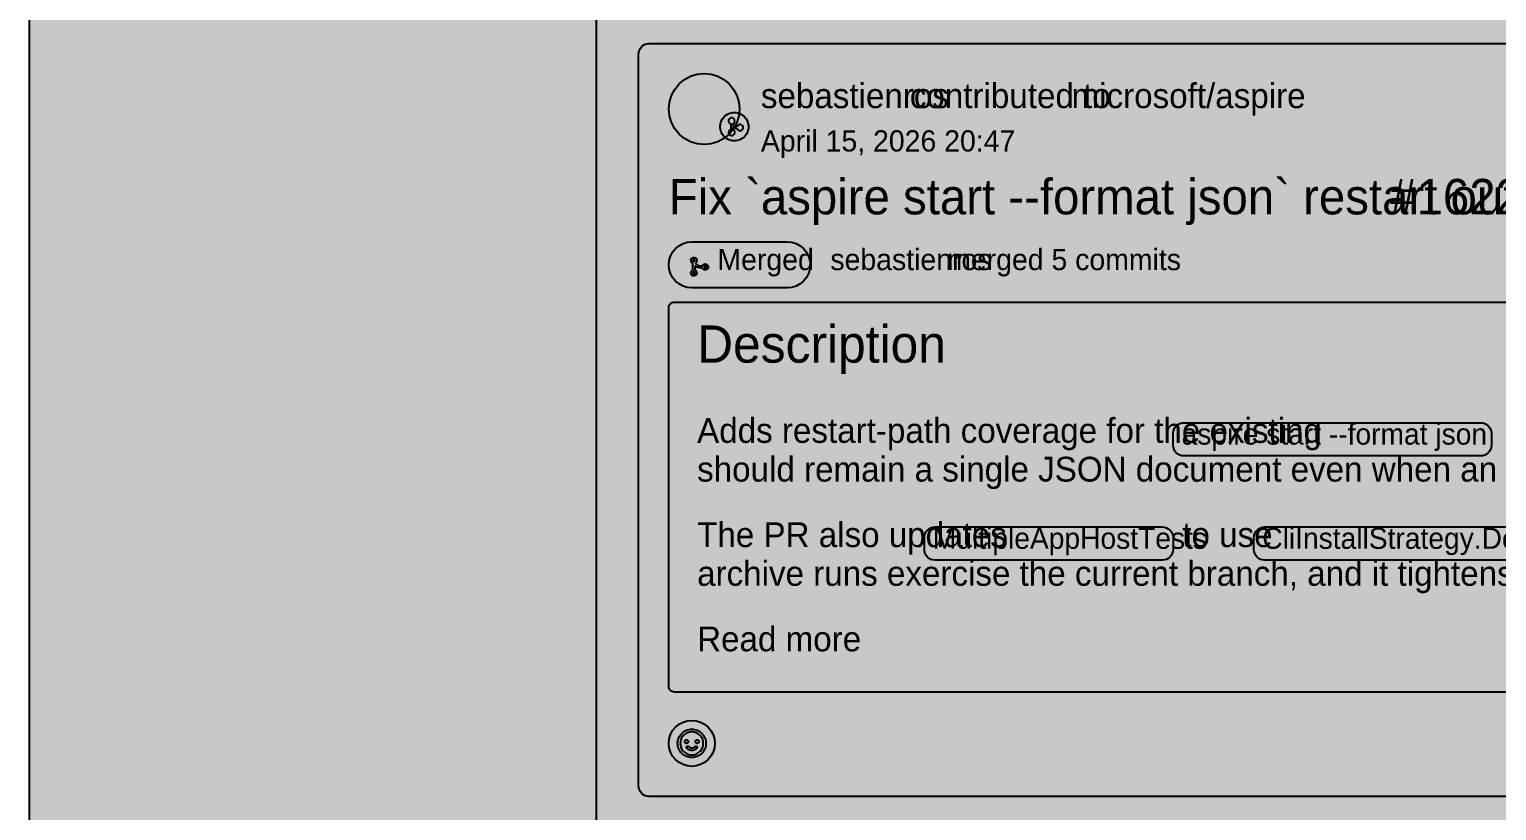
# Model space of a CAD drawing. Extents: x 0 to 2255, y 0 to 8703.
# Drawn here: x 0 to 828, y 1921 to 2363 of the extents above; entities that cross this region are included whole.
import ezdxf

# ---------------------------------------------------------------- set-up
doc = ezdxf.new("R2010")
doc.units = 0

msp = doc.modelspace()

# ---------------------------------------------------------------- hatches: boundary and pattern name
at = {"true_color": 0x0d1117}
for points in [[(0, 8703), (1280, 8703), (1280, 0.44), (0, 0.44)], [(0, 8639), (1280, 8639), (1280, 0.44), (0, 0.44)], [(0, 8639), (320, 8639), (320, 0.44), (0, 0.44)], [(350, 2354.66), (998.03, 2354.66), (998.03, 2354.66), (999.2, 2354.54), (1000.33, 2354.2), (1001.36, 2353.65), (1002.27, 2352.9), (1003.02, 2351.99), (1003.57, 2350.95), (1003.92, 2349.83), (1004.03, 2348.66), (1004.03, 1935.39), (1004.03, 1935.39), (1003.92, 1934.22), (1003.57, 1933.09), (1003.02, 1932.06), (1002.27, 1931.15), (1001.36, 1930.4), (1000.33, 1929.85), (999.2, 1929.51), (998.03, 1929.39), (350, 1929.39), (350, 1929.39), (348.83, 1929.51), (347.7, 1929.85), (346.67, 1930.4), (345.76, 1931.15), (345.01, 1932.06), (344.46, 1933.09), (344.12, 1934.22), (344, 1935.39), (344, 2348.66), (344, 2348.66), (344.12, 2349.83), (344.46, 2350.95), (345.01, 2351.99), (345.76, 2352.9), (346.67, 2353.65), (347.7, 2354.2), (348.83, 2354.54), (350, 2354.66)], [(398, 2315.66), (398, 2315.66), (398, 2315.66), (399.56, 2315.5), (401.06, 2315.05), (402.44, 2314.31), (403.66, 2313.31), (404.65, 2312.1), (405.39, 2310.72), (405.85, 2309.22), (406, 2307.66), (406, 2307.66), (406, 2307.66), (405.85, 2306.1), (405.39, 2304.59), (404.65, 2303.21), (403.66, 2302), (402.44, 2301), (401.06, 2300.27), (399.56, 2299.81), (398, 2299.66), (398, 2299.66), (398, 2299.66), (396.44, 2299.81), (394.94, 2300.27), (393.56, 2301), (392.34, 2302), (391.35, 2303.21), (390.61, 2304.59), (390.15, 2306.1), (390, 2307.66), (390, 2307.66), (390, 2307.66), (390.15, 2309.22), (390.61, 2310.72), (391.35, 2312.1), (392.34, 2313.31), (393.56, 2314.31), (394.94, 2315.05), (396.44, 2315.5), (398, 2315.66)]]:
    msp.add_hatch(color=256, dxfattribs=at).paths.add_polyline_path(points, flags=0)
at = {"true_color": 0x010409}
msp.add_hatch(color=256, dxfattribs=at).paths.add_polyline_path([(0, 8639), (1280, 8639), (1280, 0.44), (0, 0.44)], flags=0)
at = {"true_color": 0xffffff}
msp.add_hatch(color=256, dxfattribs=at).paths.add_polyline_path([(381, 2337.66), (381, 2337.66), (381, 2337.66), (384.9, 2337.27), (388.65, 2336.13), (392.11, 2334.29), (395.14, 2331.8), (397.63, 2328.77), (399.48, 2325.31), (400.62, 2321.56), (401, 2317.66), (401, 2317.66), (401, 2317.66), (400.62, 2313.75), (399.48, 2310), (397.63, 2306.54), (395.14, 2303.51), (392.11, 2301.03), (388.65, 2299.18), (384.9, 2298.04), (381, 2297.66), (381, 2297.66), (381, 2297.66), (377.1, 2298.04), (373.35, 2299.18), (369.89, 2301.03), (366.86, 2303.51), (364.37, 2306.54), (362.52, 2310), (361.38, 2313.75), (361, 2317.66), (361, 2317.66), (361, 2317.66), (361.38, 2321.56), (362.52, 2325.31), (364.37, 2328.77), (366.86, 2331.8), (369.89, 2334.29), (373.35, 2336.13), (377.1, 2337.27), (381, 2337.66)], flags=0)
at = {"true_color": 0xab7df8}
h = msp.add_hatch(color=256, dxfattribs=at)
h.paths.add_polyline_path([(398, 2299.66), (397.22, 2299.69), (396.44, 2299.81), (395.68, 2300), (394.94, 2300.26), (394.23, 2300.6), (393.56, 2301), (392.92, 2301.47), (392.34, 2302), (391.82, 2302.58), (391.35, 2303.21), (390.94, 2303.88), (390.61, 2304.59), (390.34, 2305.33), (390.15, 2306.1), (390.04, 2306.87), (390, 2307.66), (390.04, 2308.44), (390.15, 2309.22), (390.34, 2309.98), (390.61, 2310.72), (390.94, 2311.43), (391.35, 2312.1), (391.82, 2312.73), (392.34, 2313.31), (392.92, 2313.84), (393.56, 2314.31), (394.23, 2314.71), (394.94, 2315.05), (395.68, 2315.31), (396.44, 2315.5), (397.22, 2315.62), (398, 2315.66), (398.78, 2315.62), (399.56, 2315.5), (400.32, 2315.31), (401.06, 2315.05), (401.77, 2314.71), (402.44, 2314.31), (403.08, 2313.84), (403.66, 2313.31), (404.18, 2312.73), (404.65, 2312.1), (405.06, 2311.43), (405.39, 2310.72), (405.66, 2309.98), (405.85, 2309.22), (405.96, 2308.44), (406, 2307.66), (405.96, 2306.87), (405.85, 2306.1), (405.66, 2305.33), (405.39, 2304.59), (405.06, 2303.88), (404.65, 2303.21), (404.18, 2302.58), (403.66, 2302), (403.08, 2301.47), (402.44, 2301), (401.77, 2300.6), (401.06, 2300.26), (400.32, 2300), (399.56, 2299.81), (398.78, 2299.69), (398, 2299.66)], flags=0)
h.paths.add_polyline_path([(398.25, 2310.91), (398.14, 2311.52), (397.81, 2312.06), (397.32, 2312.45), (396.72, 2312.64), (396.09, 2312.61), (395.52, 2312.35), (395.07, 2311.91), (394.81, 2311.34), (394.76, 2310.72), (394.94, 2310.11), (395.32, 2309.61), (395.85, 2309.28), (396, 2308.75), (396, 2308.12), (396, 2307.49), (396, 2306.86), (396, 2306.23), (395.56, 2305.88), (395.1, 2305.45), (394.82, 2304.89), (394.76, 2304.26), (394.92, 2303.66), (395.29, 2303.15), (395.81, 2302.8), (396.42, 2302.66), (397.04, 2302.74), (397.6, 2303.04), (398.01, 2303.52), (398.22, 2304.11), (398.22, 2304.74), (397.99, 2305.32), (397.57, 2305.79), (397.01, 2306.08), (397, 2306.7), (397, 2307.33), (397.44, 2307.1), (398.01, 2306.83), (398.62, 2306.68), (399.25, 2306.66), (399.69, 2306.37), (400.07, 2305.87), (400.6, 2305.53), (401.21, 2305.41), (401.83, 2305.51), (402.38, 2305.82), (402.78, 2306.3), (402.98, 2306.9), (402.96, 2307.53), (402.72, 2308.11), (402.29, 2308.57), (401.72, 2308.84), (401.1, 2308.9), (400.49, 2308.73), (399.98, 2308.36), (399.64, 2307.84), (399.13, 2307.66), (398.51, 2307.72), (397.93, 2307.97), (397.46, 2308.38), (397.14, 2308.93), (397.32, 2309.36), (397.81, 2309.75), (398.14, 2310.29), (398.25, 2310.91)], flags=0)
at = {"true_color": 0x8957e5}
msp.add_hatch(color=256, dxfattribs=at).paths.add_polyline_path([(374, 2242.66), (427.94, 2242.66), (427.94, 2242.66), (430.47, 2242.41), (432.91, 2241.67), (435.16, 2240.47), (437.13, 2238.85), (438.75, 2236.88), (439.95, 2234.63), (440.69, 2232.19), (440.94, 2229.66), (440.94, 2229.66), (440.94, 2229.66), (440.69, 2227.12), (439.95, 2224.68), (438.75, 2222.43), (437.13, 2220.46), (435.16, 2218.85), (432.91, 2217.65), (430.47, 2216.91), (427.94, 2216.66), (374, 2216.66), (374, 2216.66), (371.46, 2216.91), (369.03, 2217.65), (366.78, 2218.85), (364.81, 2220.46), (363.19, 2222.43), (361.99, 2224.68), (361.25, 2227.12), (361, 2229.66), (361, 2229.66), (361, 2229.66), (361.25, 2232.19), (361.99, 2234.63), (363.19, 2236.88), (364.81, 2238.85), (366.78, 2240.47), (369.03, 2241.67), (371.46, 2242.41), (374, 2242.66)], flags=0)
at = {"true_color": 0xffffff}
h = msp.add_hatch(color=256, dxfattribs=at)
h.paths.add_polyline_path([(376.09, 2230.79), (376.46, 2230.22), (376.94, 2229.73), (377.51, 2229.37), (378.15, 2229.13), (378.83, 2229.03), (379.51, 2229.03), (380.06, 2229.24), (380.48, 2229.77), (381.08, 2230.09), (381.76, 2230.15), (382.4, 2229.93), (382.91, 2229.48), (383.2, 2228.87), (383.23, 2228.19), (382.98, 2227.56), (382.51, 2227.07), (381.88, 2226.81), (381.2, 2226.82), (380.58, 2227.09), (380.12, 2227.59), (379.64, 2227.91), (378.95, 2227.91), (378.27, 2227.96), (377.61, 2228.12), (376.98, 2228.38), (376.4, 2228.73), (375.88, 2229.18), (375.75, 2228.82), (375.75, 2228.13), (375.75, 2227.45), (375.75, 2226.76), (376.27, 2226.39), (376.69, 2225.86), (376.87, 2225.2), (376.78, 2224.53), (376.43, 2223.95), (375.87, 2223.55), (375.21, 2223.41), (374.54, 2223.53), (373.98, 2223.91), (373.61, 2224.49), (373.5, 2225.16), (373.66, 2225.81), (374.07, 2226.36), (374.62, 2226.72), (374.62, 2227.4), (374.62, 2228.09), (374.62, 2228.77), (374.62, 2229.45), (374.62, 2230.14), (374.45, 2230.7), (373.91, 2231.12), (373.58, 2231.71), (373.51, 2232.39), (373.71, 2233.03), (374.15, 2233.55), (374.76, 2233.85), (375.44, 2233.89), (376.08, 2233.65), (376.57, 2233.19), (376.84, 2232.56), (376.84, 2231.89), (376.58, 2231.26), (376.09, 2230.79)], flags=0)
h.paths.add_polyline_path([(375.19, 2224.53), (375.24, 2224.53), (375.3, 2224.54), (375.35, 2224.56), (375.4, 2224.57), (375.45, 2224.6), (375.5, 2224.63), (375.54, 2224.66), (375.59, 2224.7), (375.62, 2224.74), (375.66, 2224.78), (375.68, 2224.83), (375.71, 2224.88), (375.73, 2224.93), (375.74, 2224.98), (375.75, 2225.04), (375.75, 2225.09), (375.75, 2225.15), (375.74, 2225.2), (375.73, 2225.26), (375.71, 2225.31), (375.68, 2225.36), (375.66, 2225.41), (375.62, 2225.45), (375.59, 2225.49), (375.54, 2225.53), (375.5, 2225.56), (375.45, 2225.59), (375.4, 2225.61), (375.35, 2225.63), (375.3, 2225.65), (375.24, 2225.65), (375.19, 2225.66), (375.13, 2225.65), (375.08, 2225.65), (375.02, 2225.63), (374.97, 2225.61), (374.92, 2225.59), (374.88, 2225.56), (374.83, 2225.53), (374.79, 2225.49), (374.75, 2225.45), (374.72, 2225.41), (374.69, 2225.36), (374.67, 2225.31), (374.65, 2225.26), (374.64, 2225.2), (374.63, 2225.15), (374.62, 2225.09), (374.63, 2225.04), (374.64, 2224.98), (374.65, 2224.93), (374.67, 2224.88), (374.69, 2224.83), (374.72, 2224.78), (374.75, 2224.74), (374.79, 2224.7), (374.83, 2224.66), (374.88, 2224.63), (374.92, 2224.6), (374.97, 2224.57), (375.02, 2224.56), (375.08, 2224.54), (375.13, 2224.53), (375.19, 2224.53)], flags=0)
h.paths.add_polyline_path([(381.56, 2227.91), (381.62, 2227.91), (381.67, 2227.92), (381.73, 2227.93), (381.78, 2227.95), (381.83, 2227.97), (381.87, 2228), (381.92, 2228.03), (381.96, 2228.07), (382, 2228.11), (382.03, 2228.16), (382.06, 2228.2), (382.08, 2228.25), (382.1, 2228.31), (382.11, 2228.36), (382.12, 2228.41), (382.12, 2228.47), (382.12, 2228.52), (382.11, 2228.58), (382.1, 2228.63), (382.08, 2228.68), (382.06, 2228.73), (382.03, 2228.78), (382, 2228.83), (381.96, 2228.87), (381.92, 2228.9), (381.87, 2228.94), (381.83, 2228.96), (381.78, 2228.99), (381.73, 2229.01), (381.67, 2229.02), (381.62, 2229.03), (381.56, 2229.03), (381.51, 2229.03), (381.45, 2229.02), (381.4, 2229.01), (381.35, 2228.99), (381.3, 2228.96), (381.25, 2228.94), (381.21, 2228.9), (381.16, 2228.87), (381.13, 2228.83), (381.09, 2228.78), (381.07, 2228.73), (381.04, 2228.68), (381.02, 2228.63), (381.01, 2228.58), (381, 2228.52), (381, 2228.47), (381, 2228.41), (381.01, 2228.36), (381.02, 2228.31), (381.04, 2228.25), (381.07, 2228.2), (381.09, 2228.16), (381.13, 2228.11), (381.16, 2228.07), (381.21, 2228.03), (381.25, 2228), (381.3, 2227.97), (381.35, 2227.95), (381.4, 2227.93), (381.45, 2227.92), (381.51, 2227.91), (381.56, 2227.91)], flags=0)
h.paths.add_polyline_path([(375.75, 2232.22), (375.75, 2232.27), (375.74, 2232.33), (375.73, 2232.38), (375.71, 2232.43), (375.68, 2232.48), (375.65, 2232.53), (375.62, 2232.58), (375.58, 2232.62), (375.54, 2232.65), (375.5, 2232.69), (375.45, 2232.71), (375.4, 2232.74), (375.35, 2232.76), (375.3, 2232.77), (375.24, 2232.78), (375.19, 2232.78), (375.13, 2232.78), (375.08, 2232.77), (375.02, 2232.75), (374.97, 2232.74), (374.92, 2232.71), (374.87, 2232.68), (374.83, 2232.65), (374.79, 2232.61), (374.75, 2232.57), (374.72, 2232.53), (374.69, 2232.48), (374.67, 2232.43), (374.65, 2232.38), (374.64, 2232.32), (374.63, 2232.27), (374.62, 2232.21), (374.63, 2232.16), (374.64, 2232.11), (374.65, 2232.05), (374.67, 2232), (374.69, 2231.95), (374.72, 2231.9), (374.75, 2231.86), (374.79, 2231.82), (374.83, 2231.78), (374.88, 2231.75), (374.92, 2231.72), (374.97, 2231.7), (375.03, 2231.68), (375.08, 2231.66), (375.13, 2231.66), (375.19, 2231.65), (375.24, 2231.66), (375.3, 2231.67), (375.35, 2231.68), (375.4, 2231.7), (375.45, 2231.72), (375.5, 2231.75), (375.55, 2231.78), (375.59, 2231.82), (375.62, 2231.86), (375.66, 2231.91), (375.68, 2231.95), (375.71, 2232), (375.73, 2232.06), (375.74, 2232.11), (375.75, 2232.16), (375.75, 2232.22)], flags=0)
at = {"true_color": 0x151b23}
for points in [[(364, 2208.66), (984.03, 2208.66), (984.03, 2208.66), (984.62, 2208.6), (985.18, 2208.43), (985.7, 2208.15), (986.15, 2207.78), (986.53, 2207.32), (986.8, 2206.8), (986.97, 2206.24), (987.03, 2205.66), (987.03, 1991.39), (987.03, 1991.39), (986.97, 1990.81), (986.8, 1990.24), (986.53, 1989.72), (986.15, 1989.27), (985.7, 1988.9), (985.18, 1988.62), (984.62, 1988.45), (984.03, 1988.39), (364, 1988.39), (364, 1988.39), (363.41, 1988.45), (362.85, 1988.62), (362.33, 1988.9), (361.88, 1989.27), (361.51, 1989.72), (361.23, 1990.24), (361.06, 1990.81), (361, 1991.39), (361, 2205.66), (361, 2205.66), (361.06, 2206.24), (361.23, 2206.8), (361.51, 2207.32), (361.88, 2207.78), (362.33, 2208.15), (362.85, 2208.43), (363.41, 2208.6), (364, 2208.66)], [(374, 1972.39), (374, 1972.39), (374, 1972.39), (376.54, 1972.14), (378.97, 1971.4), (381.22, 1970.2), (383.19, 1968.58), (384.81, 1966.61), (386.01, 1964.37), (386.75, 1961.93), (387, 1959.39), (387, 1959.39), (387, 1959.39), (386.75, 1956.85), (386.01, 1954.42), (384.81, 1952.17), (383.19, 1950.2), (381.22, 1948.58), (378.97, 1947.38), (376.54, 1946.64), (374, 1946.39), (374, 1946.39), (374, 1946.39), (371.46, 1946.64), (369.03, 1947.38), (366.78, 1948.58), (364.81, 1950.2), (363.19, 1952.17), (361.99, 1954.42), (361.25, 1956.85), (361, 1959.39), (361, 1959.39), (361, 1959.39), (361.25, 1961.93), (361.99, 1964.37), (363.19, 1966.61), (364.81, 1968.58), (366.78, 1970.2), (369.03, 1971.4), (371.46, 1972.14), (374, 1972.39)]]:
    msp.add_hatch(color=256, dxfattribs=at).paths.add_polyline_path(points, flags=0)
at = {"true_color": 0x656c76}
for points in [[(651.78, 2140.48), (819.39, 2140.48), (819.39, 2140.48), (820.56, 2140.37), (821.69, 2140.03), (822.72, 2139.47), (823.63, 2138.73), (824.38, 2137.82), (824.93, 2136.78), (825.28, 2135.65), (825.39, 2134.48), (825.39, 2127.73), (825.39, 2127.73), (825.28, 2126.56), (824.93, 2125.44), (824.38, 2124.4), (823.63, 2123.49), (822.72, 2122.75), (821.69, 2122.19), (820.56, 2121.85), (819.39, 2121.73), (651.78, 2121.73), (651.78, 2121.73), (650.61, 2121.85), (649.49, 2122.19), (648.45, 2122.75), (647.54, 2123.49), (646.79, 2124.4), (646.24, 2125.44), (645.9, 2126.56), (645.78, 2127.73), (645.78, 2134.48), (645.78, 2134.48), (645.9, 2135.65), (646.24, 2136.78), (646.79, 2137.82), (647.54, 2138.73), (648.45, 2139.47), (649.49, 2140.03), (650.61, 2140.37), (651.78, 2140.48)], [(511.33, 2081.62), (639.69, 2081.62), (639.69, 2081.62), (640.86, 2081.51), (641.98, 2081.17), (643.02, 2080.61), (643.93, 2079.87), (644.68, 2078.96), (645.23, 2077.92), (645.57, 2076.8), (645.69, 2075.62), (645.69, 2068.88), (645.69, 2068.88), (645.57, 2067.7), (645.23, 2066.58), (644.68, 2065.54), (643.93, 2064.63), (643.02, 2063.89), (641.98, 2063.33), (640.86, 2062.99), (639.69, 2062.88), (511.33, 2062.88), (511.33, 2062.88), (510.16, 2062.99), (509.03, 2063.33), (507.99, 2063.89), (507.09, 2064.63), (506.34, 2065.54), (505.78, 2066.58), (505.44, 2067.7), (505.33, 2068.88), (505.33, 2075.62), (505.33, 2075.62), (505.44, 2076.8), (505.78, 2077.92), (506.34, 2078.96), (507.09, 2079.87), (507.99, 2080.61), (509.03, 2081.17), (510.16, 2081.51), (511.33, 2081.62)], [(697.33, 2081.62), (871.48, 2081.62), (871.48, 2081.62), (872.65, 2081.51), (873.78, 2081.17), (874.82, 2080.61), (875.73, 2079.87), (876.47, 2078.96), (877.03, 2077.92), (877.37, 2076.8), (877.48, 2075.62), (877.48, 2068.88), (877.48, 2068.88), (877.37, 2067.7), (877.03, 2066.58), (876.47, 2065.54), (875.73, 2064.63), (874.82, 2063.89), (873.78, 2063.33), (872.65, 2062.99), (871.48, 2062.88), (697.33, 2062.88), (697.33, 2062.88), (696.16, 2062.99), (695.03, 2063.33), (693.99, 2063.89), (693.09, 2064.63), (692.34, 2065.54), (691.78, 2066.58), (691.44, 2067.7), (691.33, 2068.88), (691.33, 2075.62), (691.33, 2075.62), (691.44, 2076.8), (691.78, 2077.92), (692.34, 2078.96), (693.09, 2079.87), (693.99, 2080.61), (695.03, 2081.17), (696.16, 2081.51), (697.33, 2081.62)]]:
    msp.add_hatch(color=256, dxfattribs=at).paths.add_polyline_path(points, flags=0)
at = {"true_color": 0x9198a1}
h = msp.add_hatch(color=256, dxfattribs=at)
h.paths.add_polyline_path([(374, 1967.39), (374.78, 1967.35), (375.56, 1967.24), (376.32, 1967.05), (377.06, 1966.78), (377.77, 1966.45), (378.44, 1966.04), (379.08, 1965.57), (379.66, 1965.05), (380.18, 1964.47), (380.65, 1963.84), (381.06, 1963.16), (381.39, 1962.45), (381.66, 1961.71), (381.85, 1960.95), (381.96, 1960.17), (382, 1959.39), (381.96, 1958.61), (381.85, 1957.83), (381.66, 1957.07), (381.39, 1956.33), (381.06, 1955.62), (380.65, 1954.95), (380.18, 1954.32), (379.66, 1953.73), (379.08, 1953.21), (378.44, 1952.74), (377.77, 1952.33), (377.06, 1952), (376.32, 1951.73), (375.56, 1951.54), (374.78, 1951.43), (374, 1951.39), (373.22, 1951.43), (372.44, 1951.54), (371.68, 1951.73), (370.94, 1952), (370.23, 1952.33), (369.56, 1952.74), (368.92, 1953.21), (368.34, 1953.73), (367.82, 1954.32), (367.35, 1954.95), (366.94, 1955.62), (366.61, 1956.33), (366.34, 1957.07), (366.15, 1957.83), (366.04, 1958.61), (366, 1959.39), (366.04, 1960.17), (366.15, 1960.95), (366.34, 1961.71), (366.61, 1962.45), (366.94, 1963.16), (367.35, 1963.84), (367.82, 1964.47), (368.34, 1965.05), (368.92, 1965.57), (369.56, 1966.04), (370.23, 1966.45), (370.94, 1966.78), (371.68, 1967.05), (372.44, 1967.24), (373.22, 1967.35), (374, 1967.39)], flags=0)
h.paths.add_polyline_path([(367.5, 1959.39), (367.53, 1958.75), (367.62, 1958.12), (367.78, 1957.5), (367.99, 1956.9), (368.27, 1956.33), (368.59, 1955.78), (368.98, 1955.27), (369.4, 1954.79), (369.88, 1954.37), (370.39, 1953.99), (370.94, 1953.66), (371.51, 1953.38), (372.11, 1953.17), (372.73, 1953.01), (373.36, 1952.92), (374, 1952.89), (374.64, 1952.92), (375.27, 1953.01), (375.89, 1953.17), (376.49, 1953.38), (377.06, 1953.66), (377.61, 1953.99), (378.12, 1954.37), (378.6, 1954.79), (379.02, 1955.27), (379.41, 1955.78), (379.73, 1956.33), (380.01, 1956.9), (380.22, 1957.5), (380.38, 1958.12), (380.47, 1958.75), (380.5, 1959.39), (380.47, 1960.03), (380.38, 1960.66), (380.22, 1961.28), (380.01, 1961.88), (379.73, 1962.46), (379.41, 1963), (379.02, 1963.51), (378.6, 1963.99), (378.12, 1964.42), (377.61, 1964.8), (377.06, 1965.12), (376.49, 1965.4), (375.89, 1965.61), (375.27, 1965.77), (374.64, 1965.86), (374, 1965.89), (373.36, 1965.86), (372.73, 1965.77), (372.11, 1965.61), (371.51, 1965.4), (370.94, 1965.12), (370.39, 1964.8), (369.88, 1964.42), (369.4, 1963.99), (368.98, 1963.51), (368.59, 1963), (368.27, 1962.46), (367.99, 1961.88), (367.78, 1961.28), (367.62, 1960.66), (367.53, 1960.03), (367.5, 1959.39)], flags=0)
h.paths.add_polyline_path([(371.32, 1957.75), (371.55, 1957.86), (371.81, 1957.89), (372.05, 1957.83), (372.27, 1957.68), (372.44, 1957.49), (372.63, 1957.32), (372.84, 1957.18), (373.08, 1957.07), (373.32, 1956.98), (373.57, 1956.93), (373.82, 1956.9), (374.08, 1956.89), (374.34, 1956.91), (374.59, 1956.96), (374.84, 1957.03), (375.07, 1957.14), (375.29, 1957.27), (375.49, 1957.43), (375.67, 1957.61), (375.86, 1957.78), (376.1, 1957.88), (376.35, 1957.89), (376.6, 1957.81), (376.8, 1957.66), (376.94, 1957.44), (377, 1957.19), (376.97, 1956.94), (376.86, 1956.71), (376.73, 1956.55), (376.56, 1956.36), (376.36, 1956.19), (376.16, 1956.04), (375.94, 1955.9), (375.71, 1955.78), (375.48, 1955.67), (375.24, 1955.58), (374.99, 1955.51), (374.74, 1955.46), (374.49, 1955.42), (374.23, 1955.39), (373.97, 1955.39), (373.72, 1955.4), (373.46, 1955.43), (373.21, 1955.47), (372.96, 1955.53), (372.71, 1955.6), (372.47, 1955.69), (372.24, 1955.8), (372.01, 1955.93), (371.8, 1956.07), (371.6, 1956.23), (371.41, 1956.4), (371.23, 1956.59), (371.22, 1956.77), (371.43, 1956.92), (371.64, 1957.07), (371.65, 1957.07), (371.43, 1956.92), (371.22, 1956.77), (371.06, 1956.84), (371, 1957.09), (371.03, 1957.34), (371.14, 1957.57), (371.32, 1957.75)], flags=0)
h.paths.add_polyline_path([(378, 1960.39), (378, 1960.29), (377.98, 1960.2), (377.96, 1960.1), (377.92, 1960.01), (377.88, 1959.92), (377.83, 1959.84), (377.77, 1959.76), (377.71, 1959.68), (377.63, 1959.62), (377.56, 1959.56), (377.47, 1959.51), (377.38, 1959.47), (377.29, 1959.43), (377.2, 1959.41), (377.1, 1959.4), (377, 1959.39), (376.9, 1959.4), (376.8, 1959.41), (376.71, 1959.43), (376.62, 1959.47), (376.53, 1959.51), (376.44, 1959.56), (376.37, 1959.62), (376.29, 1959.68), (376.23, 1959.76), (376.17, 1959.84), (376.12, 1959.92), (376.08, 1960.01), (376.04, 1960.1), (376.02, 1960.2), (376, 1960.29), (376, 1960.39), (376, 1960.49), (376.02, 1960.59), (376.04, 1960.68), (376.08, 1960.77), (376.12, 1960.86), (376.17, 1960.95), (376.23, 1961.02), (376.29, 1961.1), (376.37, 1961.16), (376.44, 1961.22), (376.53, 1961.27), (376.62, 1961.31), (376.71, 1961.35), (376.8, 1961.37), (376.9, 1961.39), (377, 1961.39), (377.1, 1961.39), (377.2, 1961.37), (377.29, 1961.35), (377.38, 1961.31), (377.47, 1961.27), (377.56, 1961.22), (377.63, 1961.16), (377.71, 1961.1), (377.77, 1961.02), (377.83, 1960.95), (377.88, 1960.86), (377.92, 1960.77), (377.96, 1960.68), (377.98, 1960.59), (378, 1960.49), (378, 1960.39)], flags=0)
h.paths.add_polyline_path([(371, 1959.39), (370.9, 1959.4), (370.8, 1959.41), (370.71, 1959.43), (370.62, 1959.47), (370.53, 1959.51), (370.44, 1959.56), (370.37, 1959.62), (370.29, 1959.68), (370.23, 1959.76), (370.17, 1959.84), (370.12, 1959.92), (370.08, 1960.01), (370.04, 1960.1), (370.02, 1960.2), (370, 1960.29), (370, 1960.39), (370, 1960.49), (370.02, 1960.59), (370.04, 1960.68), (370.08, 1960.77), (370.12, 1960.86), (370.17, 1960.95), (370.23, 1961.02), (370.29, 1961.1), (370.37, 1961.16), (370.44, 1961.22), (370.53, 1961.27), (370.62, 1961.31), (370.71, 1961.35), (370.8, 1961.37), (370.9, 1961.39), (371, 1961.39), (371.1, 1961.39), (371.2, 1961.37), (371.29, 1961.35), (371.38, 1961.31), (371.47, 1961.27), (371.56, 1961.22), (371.63, 1961.16), (371.71, 1961.1), (371.77, 1961.02), (371.83, 1960.95), (371.88, 1960.86), (371.92, 1960.77), (371.96, 1960.68), (371.98, 1960.59), (372, 1960.49), (372, 1960.39), (372, 1960.29), (371.98, 1960.2), (371.96, 1960.1), (371.92, 1960.01), (371.88, 1959.92), (371.83, 1959.84), (371.77, 1959.76), (371.71, 1959.68), (371.63, 1959.62), (371.56, 1959.56), (371.47, 1959.51), (371.38, 1959.47), (371.29, 1959.43), (371.2, 1959.41), (371.1, 1959.4), (371, 1959.39)], flags=0)
h.paths.add_polyline_path([(376.25, 1957.14), (376.27, 1957.13), (376.29, 1957.11), (376.31, 1957.1), (376.32, 1957.09), (376.34, 1957.08), (376.36, 1957.06), (376.38, 1957.05), (376.4, 1957.04), (376.42, 1957.02), (376.44, 1957.01), (376.45, 1957), (376.47, 1956.98), (376.49, 1956.97), (376.51, 1956.96), (376.53, 1956.95), (376.55, 1956.93), (376.56, 1956.92), (376.58, 1956.91), (376.6, 1956.89), (376.62, 1956.88), (376.64, 1956.87), (376.66, 1956.85), (376.68, 1956.84), (376.69, 1956.83), (376.71, 1956.82), (376.73, 1956.8), (376.75, 1956.79), (376.77, 1956.78), (376.79, 1956.76), (376.81, 1956.75), (376.82, 1956.74), (376.84, 1956.72), (376.82, 1956.74), (376.81, 1956.75), (376.79, 1956.76), (376.77, 1956.78), (376.75, 1956.79), (376.73, 1956.8), (376.71, 1956.82), (376.69, 1956.83), (376.68, 1956.84), (376.66, 1956.85), (376.64, 1956.87), (376.62, 1956.88), (376.6, 1956.89), (376.58, 1956.91), (376.56, 1956.92), (376.55, 1956.93), (376.53, 1956.95), (376.51, 1956.96), (376.49, 1956.97), (376.47, 1956.99), (376.45, 1957), (376.44, 1957.01), (376.42, 1957.02), (376.4, 1957.04), (376.38, 1957.05), (376.36, 1957.06), (376.34, 1957.08), (376.32, 1957.09), (376.31, 1957.1), (376.29, 1957.11), (376.27, 1957.13), (376.25, 1957.14)], flags=0)

# ---------------------------------------------------------------- linework, layer by layer
at = {"true_color": 0x0d1117}
for points in [[(0, 8703), (1280, 8703), (1280, 0.44), (0, 0.44)], [(0, 8639), (1280, 8639), (1280, 0.44), (0, 0.44)], [(0, 8639), (320, 8639), (320, 0.44), (0, 0.44)], [(398, 2315.66), (398, 2315.66), (398, 2315.66), (399.56, 2315.5), (401.06, 2315.05), (402.44, 2314.31), (403.66, 2313.31), (404.65, 2312.1), (405.39, 2310.72), (405.85, 2309.22), (406, 2307.66), (406, 2307.66), (406, 2307.66), (405.85, 2306.1), (405.39, 2304.59), (404.65, 2303.21), (403.66, 2302), (402.44, 2301), (401.06, 2300.27), (399.56, 2299.81), (398, 2299.66), (398, 2299.66), (398, 2299.66), (396.44, 2299.81), (394.94, 2300.27), (393.56, 2301), (392.34, 2302), (391.35, 2303.21), (390.61, 2304.59), (390.15, 2306.1), (390, 2307.66), (390, 2307.66), (390, 2307.66), (390.15, 2309.22), (390.61, 2310.72), (391.35, 2312.1), (392.34, 2313.31), (393.56, 2314.31), (394.94, 2315.05), (396.44, 2315.5), (398, 2315.66)]]:
    msp.add_lwpolyline(points, close=True, dxfattribs=at)
at = {"true_color": 0x010409}
for points in [[(0, 8639), (1280, 8639), (1280, 0.44), (0, 0.44)], [(381, 2337.66), (381, 2337.66), (381, 2337.66), (384.9, 2337.27), (388.65, 2336.13), (392.11, 2334.29), (395.14, 2331.8), (397.63, 2328.77), (399.48, 2325.31), (400.62, 2321.56), (401, 2317.66), (401, 2317.66), (401, 2317.66), (400.62, 2313.75), (399.48, 2310), (397.63, 2306.54), (395.14, 2303.51), (392.11, 2301.03), (388.65, 2299.18), (384.9, 2298.04), (381, 2297.66), (381, 2297.66), (381, 2297.66), (377.1, 2298.04), (373.35, 2299.18), (369.89, 2301.03), (366.86, 2303.51), (364.37, 2306.54), (362.52, 2310), (361.38, 2313.75), (361, 2317.66), (361, 2317.66), (361, 2317.66), (361.38, 2321.56), (362.52, 2325.31), (364.37, 2328.77), (366.86, 2331.8), (369.89, 2334.29), (373.35, 2336.13), (377.1, 2337.27), (381, 2337.66)]]:
    msp.add_lwpolyline(points, close=True, dxfattribs=at)
at = {"true_color": 0x3d444d}
msp.add_lwpolyline([(998.03, 1929.39), (350, 1929.39), (350, 1929.39), (348.83, 1929.51), (347.7, 1929.85), (346.67, 1930.4), (345.76, 1931.15), (345.01, 1932.06), (344.46, 1933.09), (344.12, 1934.22), (344, 1935.39), (344, 2348.66), (344, 2348.66), (344.12, 2349.83), (344.46, 2350.95), (345.01, 2351.99), (345.76, 2352.9), (346.67, 2353.65), (347.7, 2354.2), (348.83, 2354.54), (350, 2354.66), (350, 2354.66), (998.03, 2354.66)], dxfattribs=at)
at = {"true_color": 0xab7df8}
for points in [[(398, 2299.66), (397.22, 2299.69), (396.44, 2299.81), (395.68, 2300), (394.94, 2300.26), (394.23, 2300.6), (393.56, 2301), (392.92, 2301.47), (392.34, 2302), (391.82, 2302.58), (391.35, 2303.21), (390.94, 2303.88), (390.61, 2304.59), (390.34, 2305.33), (390.15, 2306.1), (390.04, 2306.87), (390, 2307.66), (390.04, 2308.44), (390.15, 2309.22), (390.34, 2309.98), (390.61, 2310.72), (390.94, 2311.43), (391.35, 2312.1), (391.82, 2312.73), (392.34, 2313.31), (392.92, 2313.84), (393.56, 2314.31), (394.23, 2314.71), (394.94, 2315.05), (395.68, 2315.31), (396.44, 2315.5), (397.22, 2315.62), (398, 2315.66), (398.78, 2315.62), (399.56, 2315.5), (400.32, 2315.31), (401.06, 2315.05), (401.77, 2314.71), (402.44, 2314.31), (403.08, 2313.84), (403.66, 2313.31), (404.18, 2312.73), (404.65, 2312.1), (405.06, 2311.43), (405.39, 2310.72), (405.66, 2309.98), (405.85, 2309.22), (405.96, 2308.44), (406, 2307.66), (405.96, 2306.87), (405.85, 2306.1), (405.66, 2305.33), (405.39, 2304.59), (405.06, 2303.88), (404.65, 2303.21), (404.18, 2302.58), (403.66, 2302), (403.08, 2301.47), (402.44, 2301), (401.77, 2300.6), (401.06, 2300.26), (400.32, 2300), (399.56, 2299.81), (398.78, 2299.69), (398, 2299.66)], [(398.25, 2310.91), (398.14, 2311.52), (397.81, 2312.06), (397.32, 2312.45), (396.72, 2312.64), (396.09, 2312.61), (395.52, 2312.35), (395.07, 2311.91), (394.81, 2311.34), (394.76, 2310.72), (394.94, 2310.11), (395.32, 2309.61), (395.85, 2309.28), (396, 2308.75), (396, 2308.12), (396, 2307.49), (396, 2306.86), (396, 2306.23), (395.56, 2305.88), (395.1, 2305.45), (394.82, 2304.89), (394.76, 2304.26), (394.92, 2303.66), (395.29, 2303.15), (395.81, 2302.8), (396.42, 2302.66), (397.04, 2302.74), (397.6, 2303.04), (398.01, 2303.52), (398.22, 2304.11), (398.22, 2304.74), (397.99, 2305.32), (397.57, 2305.79), (397.01, 2306.08), (397, 2306.7), (397, 2307.33), (397.44, 2307.1), (398.01, 2306.83), (398.62, 2306.68), (399.25, 2306.66), (399.69, 2306.37), (400.07, 2305.87), (400.6, 2305.53), (401.21, 2305.41), (401.83, 2305.51), (402.38, 2305.82), (402.78, 2306.3), (402.98, 2306.9), (402.96, 2307.53), (402.72, 2308.11), (402.29, 2308.57), (401.72, 2308.84), (401.1, 2308.9), (400.49, 2308.73), (399.98, 2308.36), (399.64, 2307.84), (399.13, 2307.66), (398.51, 2307.72), (397.93, 2307.97), (397.46, 2308.38), (397.14, 2308.93), (397.32, 2309.36), (397.81, 2309.75), (398.14, 2310.29), (398.25, 2310.91)]]:
    msp.add_lwpolyline(points, close=True, dxfattribs=at)
at = {"true_color": 0x8957e5}
msp.add_lwpolyline([(374, 2242.66), (427.94, 2242.66), (427.94, 2242.66), (430.47, 2242.41), (432.91, 2241.67), (435.16, 2240.47), (437.13, 2238.85), (438.75, 2236.88), (439.95, 2234.63), (440.69, 2232.19), (440.94, 2229.66), (440.94, 2229.66), (440.94, 2229.66), (440.69, 2227.12), (439.95, 2224.68), (438.75, 2222.43), (437.13, 2220.46), (435.16, 2218.85), (432.91, 2217.65), (430.47, 2216.91), (427.94, 2216.66), (374, 2216.66), (374, 2216.66), (371.46, 2216.91), (369.03, 2217.65), (366.78, 2218.85), (364.81, 2220.46), (363.19, 2222.43), (361.99, 2224.68), (361.25, 2227.12), (361, 2229.66), (361, 2229.66), (361, 2229.66), (361.25, 2232.19), (361.99, 2234.63), (363.19, 2236.88), (364.81, 2238.85), (366.78, 2240.47), (369.03, 2241.67), (371.46, 2242.41), (374, 2242.66)], close=True, dxfattribs=at)
at = {"true_color": 0xffffff}
for points in [[(376.09, 2230.79), (376.46, 2230.22), (376.94, 2229.73), (377.51, 2229.37), (378.15, 2229.13), (378.83, 2229.03), (379.51, 2229.03), (380.06, 2229.24), (380.48, 2229.77), (381.08, 2230.09), (381.76, 2230.15), (382.4, 2229.93), (382.91, 2229.48), (383.2, 2228.87), (383.23, 2228.19), (382.98, 2227.56), (382.51, 2227.07), (381.88, 2226.81), (381.2, 2226.82), (380.58, 2227.09), (380.12, 2227.59), (379.64, 2227.91), (378.95, 2227.91), (378.27, 2227.96), (377.61, 2228.12), (376.98, 2228.38), (376.4, 2228.73), (375.88, 2229.18), (375.75, 2228.82), (375.75, 2228.13), (375.75, 2227.45), (375.75, 2226.76), (376.27, 2226.39), (376.69, 2225.86), (376.87, 2225.2), (376.78, 2224.53), (376.43, 2223.95), (375.87, 2223.55), (375.21, 2223.41), (374.54, 2223.53), (373.98, 2223.91), (373.61, 2224.49), (373.5, 2225.16), (373.66, 2225.81), (374.07, 2226.36), (374.62, 2226.72), (374.62, 2227.4), (374.62, 2228.09), (374.62, 2228.77), (374.62, 2229.45), (374.62, 2230.14), (374.45, 2230.7), (373.91, 2231.12), (373.58, 2231.71), (373.51, 2232.39), (373.71, 2233.03), (374.15, 2233.55), (374.76, 2233.85), (375.44, 2233.89), (376.08, 2233.65), (376.57, 2233.19), (376.84, 2232.56), (376.84, 2231.89), (376.58, 2231.26), (376.09, 2230.79)], [(375.75, 2232.22), (375.75, 2232.27), (375.74, 2232.33), (375.73, 2232.38), (375.71, 2232.43), (375.68, 2232.48), (375.65, 2232.53), (375.62, 2232.58), (375.58, 2232.62), (375.54, 2232.65), (375.5, 2232.69), (375.45, 2232.71), (375.4, 2232.74), (375.35, 2232.76), (375.3, 2232.77), (375.24, 2232.78), (375.19, 2232.78), (375.13, 2232.78), (375.08, 2232.77), (375.02, 2232.75), (374.97, 2232.74), (374.92, 2232.71), (374.87, 2232.68), (374.83, 2232.65), (374.79, 2232.61), (374.75, 2232.57), (374.72, 2232.53), (374.69, 2232.48), (374.67, 2232.43), (374.65, 2232.38), (374.64, 2232.32), (374.63, 2232.27), (374.62, 2232.21), (374.63, 2232.16), (374.64, 2232.11), (374.65, 2232.05), (374.67, 2232), (374.69, 2231.95), (374.72, 2231.9), (374.75, 2231.86), (374.79, 2231.82), (374.83, 2231.78), (374.88, 2231.75), (374.92, 2231.72), (374.97, 2231.7), (375.03, 2231.68), (375.08, 2231.66), (375.13, 2231.66), (375.19, 2231.65), (375.24, 2231.66), (375.3, 2231.67), (375.35, 2231.68), (375.4, 2231.7), (375.45, 2231.72), (375.5, 2231.75), (375.55, 2231.78), (375.59, 2231.82), (375.62, 2231.86), (375.66, 2231.91), (375.68, 2231.95), (375.71, 2232), (375.73, 2232.06), (375.74, 2232.11), (375.75, 2232.16), (375.75, 2232.22)], [(381.56, 2227.91), (381.62, 2227.91), (381.67, 2227.92), (381.73, 2227.93), (381.78, 2227.95), (381.83, 2227.97), (381.87, 2228), (381.92, 2228.03), (381.96, 2228.07), (382, 2228.11), (382.03, 2228.16), (382.06, 2228.2), (382.08, 2228.25), (382.1, 2228.31), (382.11, 2228.36), (382.12, 2228.41), (382.12, 2228.47), (382.12, 2228.52), (382.11, 2228.58), (382.1, 2228.63), (382.08, 2228.68), (382.06, 2228.73), (382.03, 2228.78), (382, 2228.83), (381.96, 2228.87), (381.92, 2228.9), (381.87, 2228.94), (381.83, 2228.96), (381.78, 2228.99), (381.73, 2229.01), (381.67, 2229.02), (381.62, 2229.03), (381.56, 2229.03), (381.51, 2229.03), (381.45, 2229.02), (381.4, 2229.01), (381.35, 2228.99), (381.3, 2228.96), (381.25, 2228.94), (381.21, 2228.9), (381.16, 2228.87), (381.13, 2228.83), (381.09, 2228.78), (381.07, 2228.73), (381.04, 2228.68), (381.02, 2228.63), (381.01, 2228.58), (381, 2228.52), (381, 2228.47), (381, 2228.41), (381.01, 2228.36), (381.02, 2228.31), (381.04, 2228.25), (381.07, 2228.2), (381.09, 2228.16), (381.13, 2228.11), (381.16, 2228.07), (381.21, 2228.03), (381.25, 2228), (381.3, 2227.97), (381.35, 2227.95), (381.4, 2227.93), (381.45, 2227.92), (381.51, 2227.91), (381.56, 2227.91)], [(375.19, 2224.53), (375.24, 2224.53), (375.3, 2224.54), (375.35, 2224.56), (375.4, 2224.57), (375.45, 2224.6), (375.5, 2224.63), (375.54, 2224.66), (375.59, 2224.7), (375.62, 2224.74), (375.66, 2224.78), (375.68, 2224.83), (375.71, 2224.88), (375.73, 2224.93), (375.74, 2224.98), (375.75, 2225.04), (375.75, 2225.09), (375.75, 2225.15), (375.74, 2225.2), (375.73, 2225.26), (375.71, 2225.31), (375.68, 2225.36), (375.66, 2225.41), (375.62, 2225.45), (375.59, 2225.49), (375.54, 2225.53), (375.5, 2225.56), (375.45, 2225.59), (375.4, 2225.61), (375.35, 2225.63), (375.3, 2225.65), (375.24, 2225.65), (375.19, 2225.66), (375.13, 2225.65), (375.08, 2225.65), (375.02, 2225.63), (374.97, 2225.61), (374.92, 2225.59), (374.88, 2225.56), (374.83, 2225.53), (374.79, 2225.49), (374.75, 2225.45), (374.72, 2225.41), (374.69, 2225.36), (374.67, 2225.31), (374.65, 2225.26), (374.64, 2225.2), (374.63, 2225.15), (374.62, 2225.09), (374.63, 2225.04), (374.64, 2224.98), (374.65, 2224.93), (374.67, 2224.88), (374.69, 2224.83), (374.72, 2224.78), (374.75, 2224.74), (374.79, 2224.7), (374.83, 2224.66), (374.88, 2224.63), (374.92, 2224.6), (374.97, 2224.57), (375.02, 2224.56), (375.08, 2224.54), (375.13, 2224.53), (375.19, 2224.53)]]:
    msp.add_lwpolyline(points, close=True, dxfattribs=at)
at = {"true_color": 0x151b23}
msp.add_lwpolyline([(984.03, 1988.39), (364, 1988.39), (364, 1988.39), (363.41, 1988.45), (362.85, 1988.62), (362.33, 1988.9), (361.88, 1989.27), (361.51, 1989.72), (361.23, 1990.24), (361.06, 1990.81), (361, 1991.39), (361, 2205.66), (361, 2205.66), (361.06, 2206.24), (361.23, 2206.8), (361.51, 2207.32), (361.88, 2207.78), (362.33, 2208.15), (362.85, 2208.43), (363.41, 2208.6), (364, 2208.66), (364, 2208.66), (984.03, 2208.66)], dxfattribs=at)
at = {"true_color": 0x656c76}
for points in [[(651.78, 2140.48), (819.39, 2140.48), (819.39, 2140.48), (820.56, 2140.37), (821.69, 2140.03), (822.72, 2139.47), (823.63, 2138.73), (824.38, 2137.82), (824.93, 2136.78), (825.28, 2135.65), (825.39, 2134.48), (825.39, 2127.73), (825.39, 2127.73), (825.28, 2126.56), (824.93, 2125.44), (824.38, 2124.4), (823.63, 2123.49), (822.72, 2122.75), (821.69, 2122.19), (820.56, 2121.85), (819.39, 2121.73), (651.78, 2121.73), (651.78, 2121.73), (650.61, 2121.85), (649.49, 2122.19), (648.45, 2122.75), (647.54, 2123.49), (646.79, 2124.4), (646.24, 2125.44), (645.9, 2126.56), (645.78, 2127.73), (645.78, 2134.48), (645.78, 2134.48), (645.9, 2135.65), (646.24, 2136.78), (646.79, 2137.82), (647.54, 2138.73), (648.45, 2139.47), (649.49, 2140.03), (650.61, 2140.37), (651.78, 2140.48)], [(511.33, 2081.62), (639.69, 2081.62), (639.69, 2081.62), (640.86, 2081.51), (641.98, 2081.17), (643.02, 2080.61), (643.93, 2079.87), (644.68, 2078.96), (645.23, 2077.92), (645.57, 2076.8), (645.69, 2075.62), (645.69, 2068.88), (645.69, 2068.88), (645.57, 2067.7), (645.23, 2066.58), (644.68, 2065.54), (643.93, 2064.63), (643.02, 2063.89), (641.98, 2063.33), (640.86, 2062.99), (639.69, 2062.88), (511.33, 2062.88), (511.33, 2062.88), (510.16, 2062.99), (509.03, 2063.33), (507.99, 2063.89), (507.09, 2064.63), (506.34, 2065.54), (505.78, 2066.58), (505.44, 2067.7), (505.33, 2068.88), (505.33, 2075.62), (505.33, 2075.62), (505.44, 2076.8), (505.78, 2077.92), (506.34, 2078.96), (507.09, 2079.87), (507.99, 2080.61), (509.03, 2081.17), (510.16, 2081.51), (511.33, 2081.62)]]:
    msp.add_lwpolyline(points, close=True, dxfattribs=at)
msp.add_lwpolyline([(871.48, 2062.88), (697.33, 2062.88), (697.33, 2062.88), (696.16, 2062.99), (695.03, 2063.33), (693.99, 2063.89), (693.09, 2064.63), (692.34, 2065.54), (691.78, 2066.58), (691.44, 2067.7), (691.33, 2068.88), (691.33, 2075.62), (691.33, 2075.62), (691.44, 2076.8), (691.78, 2077.92), (692.34, 2078.96), (693.09, 2079.87), (693.99, 2080.61), (695.03, 2081.17), (696.16, 2081.51), (697.33, 2081.62), (697.33, 2081.62), (871.48, 2081.62)], dxfattribs=at)
at = {"true_color": 0x3d444d}
msp.add_lwpolyline([(374, 1972.39), (374, 1972.39), (374, 1972.39), (376.54, 1972.14), (378.97, 1971.4), (381.22, 1970.2), (383.19, 1968.58), (384.81, 1966.61), (386.01, 1964.37), (386.75, 1961.93), (387, 1959.39), (387, 1959.39), (387, 1959.39), (386.75, 1956.85), (386.01, 1954.42), (384.81, 1952.17), (383.19, 1950.2), (381.22, 1948.58), (378.97, 1947.38), (376.54, 1946.64), (374, 1946.39), (374, 1946.39), (374, 1946.39), (371.46, 1946.64), (369.03, 1947.38), (366.78, 1948.58), (364.81, 1950.2), (363.19, 1952.17), (361.99, 1954.42), (361.25, 1956.85), (361, 1959.39), (361, 1959.39), (361, 1959.39), (361.25, 1961.93), (361.99, 1964.37), (363.19, 1966.61), (364.81, 1968.58), (366.78, 1970.2), (369.03, 1971.4), (371.46, 1972.14), (374, 1972.39)], close=True, dxfattribs=at)
at = {"true_color": 0x9198a1}
for points in [[(374, 1967.39), (374.78, 1967.35), (375.56, 1967.24), (376.32, 1967.05), (377.06, 1966.78), (377.77, 1966.45), (378.44, 1966.04), (379.08, 1965.57), (379.66, 1965.05), (380.18, 1964.47), (380.65, 1963.84), (381.06, 1963.16), (381.39, 1962.45), (381.66, 1961.71), (381.85, 1960.95), (381.96, 1960.17), (382, 1959.39), (381.96, 1958.61), (381.85, 1957.83), (381.66, 1957.07), (381.39, 1956.33), (381.06, 1955.62), (380.65, 1954.95), (380.18, 1954.32), (379.66, 1953.73), (379.08, 1953.21), (378.44, 1952.74), (377.77, 1952.33), (377.06, 1952), (376.32, 1951.73), (375.56, 1951.54), (374.78, 1951.43), (374, 1951.39), (373.22, 1951.43), (372.44, 1951.54), (371.68, 1951.73), (370.94, 1952), (370.23, 1952.33), (369.56, 1952.74), (368.92, 1953.21), (368.34, 1953.73), (367.82, 1954.32), (367.35, 1954.95), (366.94, 1955.62), (366.61, 1956.33), (366.34, 1957.07), (366.15, 1957.83), (366.04, 1958.61), (366, 1959.39), (366.04, 1960.17), (366.15, 1960.95), (366.34, 1961.71), (366.61, 1962.45), (366.94, 1963.16), (367.35, 1963.84), (367.82, 1964.47), (368.34, 1965.05), (368.92, 1965.57), (369.56, 1966.04), (370.23, 1966.45), (370.94, 1966.78), (371.68, 1967.05), (372.44, 1967.24), (373.22, 1967.35), (374, 1967.39)], [(367.5, 1959.39), (367.53, 1958.75), (367.62, 1958.12), (367.78, 1957.5), (367.99, 1956.9), (368.27, 1956.33), (368.59, 1955.78), (368.98, 1955.27), (369.4, 1954.79), (369.88, 1954.37), (370.39, 1953.99), (370.94, 1953.66), (371.51, 1953.38), (372.11, 1953.17), (372.73, 1953.01), (373.36, 1952.92), (374, 1952.89), (374.64, 1952.92), (375.27, 1953.01), (375.89, 1953.17), (376.49, 1953.38), (377.06, 1953.66), (377.61, 1953.99), (378.12, 1954.37), (378.6, 1954.79), (379.02, 1955.27), (379.41, 1955.78), (379.73, 1956.33), (380.01, 1956.9), (380.22, 1957.5), (380.38, 1958.12), (380.47, 1958.75), (380.5, 1959.39), (380.47, 1960.03), (380.38, 1960.66), (380.22, 1961.28), (380.01, 1961.88), (379.73, 1962.46), (379.41, 1963), (379.02, 1963.51), (378.6, 1963.99), (378.12, 1964.42), (377.61, 1964.8), (377.06, 1965.12), (376.49, 1965.4), (375.89, 1965.61), (375.27, 1965.77), (374.64, 1965.86), (374, 1965.89), (373.36, 1965.86), (372.73, 1965.77), (372.11, 1965.61), (371.51, 1965.4), (370.94, 1965.12), (370.39, 1964.8), (369.88, 1964.42), (369.4, 1963.99), (368.98, 1963.51), (368.59, 1963), (368.27, 1962.46), (367.99, 1961.88), (367.78, 1961.28), (367.62, 1960.66), (367.53, 1960.03), (367.5, 1959.39)], [(371, 1959.39), (370.9, 1959.4), (370.8, 1959.41), (370.71, 1959.43), (370.62, 1959.47), (370.53, 1959.51), (370.44, 1959.56), (370.37, 1959.62), (370.29, 1959.68), (370.23, 1959.76), (370.17, 1959.84), (370.12, 1959.92), (370.08, 1960.01), (370.04, 1960.1), (370.02, 1960.2), (370, 1960.29), (370, 1960.39), (370, 1960.49), (370.02, 1960.59), (370.04, 1960.68), (370.08, 1960.77), (370.12, 1960.86), (370.17, 1960.95), (370.23, 1961.02), (370.29, 1961.1), (370.37, 1961.16), (370.44, 1961.22), (370.53, 1961.27), (370.62, 1961.31), (370.71, 1961.35), (370.8, 1961.37), (370.9, 1961.39), (371, 1961.39), (371.1, 1961.39), (371.2, 1961.37), (371.29, 1961.35), (371.38, 1961.31), (371.47, 1961.27), (371.56, 1961.22), (371.63, 1961.16), (371.71, 1961.1), (371.77, 1961.02), (371.83, 1960.95), (371.88, 1960.86), (371.92, 1960.77), (371.96, 1960.68), (371.98, 1960.59), (372, 1960.49), (372, 1960.39), (372, 1960.29), (371.98, 1960.2), (371.96, 1960.1), (371.92, 1960.01), (371.88, 1959.92), (371.83, 1959.84), (371.77, 1959.76), (371.71, 1959.68), (371.63, 1959.62), (371.56, 1959.56), (371.47, 1959.51), (371.38, 1959.47), (371.29, 1959.43), (371.2, 1959.41), (371.1, 1959.4), (371, 1959.39)], [(371.32, 1957.75), (371.55, 1957.86), (371.81, 1957.89), (372.05, 1957.83), (372.27, 1957.68), (372.44, 1957.49), (372.63, 1957.32), (372.84, 1957.18), (373.08, 1957.07), (373.32, 1956.98), (373.57, 1956.93), (373.82, 1956.9), (374.08, 1956.89), (374.34, 1956.91), (374.59, 1956.96), (374.84, 1957.03), (375.07, 1957.14), (375.29, 1957.27), (375.49, 1957.43), (375.67, 1957.61), (375.86, 1957.78), (376.1, 1957.88), (376.35, 1957.89), (376.6, 1957.81), (376.8, 1957.66), (376.94, 1957.44), (377, 1957.19), (376.97, 1956.94), (376.86, 1956.71), (376.73, 1956.55), (376.56, 1956.36), (376.36, 1956.19), (376.16, 1956.04), (375.94, 1955.9), (375.71, 1955.78), (375.48, 1955.67), (375.24, 1955.58), (374.99, 1955.51), (374.74, 1955.46), (374.49, 1955.42), (374.23, 1955.39), (373.97, 1955.39), (373.72, 1955.4), (373.46, 1955.43), (373.21, 1955.47), (372.96, 1955.53), (372.71, 1955.6), (372.47, 1955.69), (372.24, 1955.8), (372.01, 1955.93), (371.8, 1956.07), (371.6, 1956.23), (371.41, 1956.4), (371.23, 1956.59), (371.22, 1956.77), (371.43, 1956.92), (371.64, 1957.07), (371.65, 1957.07), (371.43, 1956.92), (371.22, 1956.77), (371.06, 1956.84), (371, 1957.09), (371.03, 1957.34), (371.14, 1957.57), (371.32, 1957.75)], [(378, 1960.39), (378, 1960.29), (377.98, 1960.2), (377.96, 1960.1), (377.92, 1960.01), (377.88, 1959.92), (377.83, 1959.84), (377.77, 1959.76), (377.71, 1959.68), (377.63, 1959.62), (377.56, 1959.56), (377.47, 1959.51), (377.38, 1959.47), (377.29, 1959.43), (377.2, 1959.41), (377.1, 1959.4), (377, 1959.39), (376.9, 1959.4), (376.8, 1959.41), (376.71, 1959.43), (376.62, 1959.47), (376.53, 1959.51), (376.44, 1959.56), (376.37, 1959.62), (376.29, 1959.68), (376.23, 1959.76), (376.17, 1959.84), (376.12, 1959.92), (376.08, 1960.01), (376.04, 1960.1), (376.02, 1960.2), (376, 1960.29), (376, 1960.39), (376, 1960.49), (376.02, 1960.59), (376.04, 1960.68), (376.08, 1960.77), (376.12, 1960.86), (376.17, 1960.95), (376.23, 1961.02), (376.29, 1961.1), (376.37, 1961.16), (376.44, 1961.22), (376.53, 1961.27), (376.62, 1961.31), (376.71, 1961.35), (376.8, 1961.37), (376.9, 1961.39), (377, 1961.39), (377.1, 1961.39), (377.2, 1961.37), (377.29, 1961.35), (377.38, 1961.31), (377.47, 1961.27), (377.56, 1961.22), (377.63, 1961.16), (377.71, 1961.1), (377.77, 1961.02), (377.83, 1960.95), (377.88, 1960.86), (377.92, 1960.77), (377.96, 1960.68), (377.98, 1960.59), (378, 1960.49), (378, 1960.39)], [(376.25, 1957.14), (376.27, 1957.13), (376.29, 1957.11), (376.31, 1957.1), (376.32, 1957.09), (376.34, 1957.08), (376.36, 1957.06), (376.38, 1957.05), (376.4, 1957.04), (376.42, 1957.02), (376.44, 1957.01), (376.45, 1957), (376.47, 1956.98), (376.49, 1956.97), (376.51, 1956.96), (376.53, 1956.95), (376.55, 1956.93), (376.56, 1956.92), (376.58, 1956.91), (376.6, 1956.89), (376.62, 1956.88), (376.64, 1956.87), (376.66, 1956.85), (376.68, 1956.84), (376.69, 1956.83), (376.71, 1956.82), (376.73, 1956.8), (376.75, 1956.79), (376.77, 1956.78), (376.79, 1956.76), (376.81, 1956.75), (376.82, 1956.74), (376.84, 1956.72), (376.82, 1956.74), (376.81, 1956.75), (376.79, 1956.76), (376.77, 1956.78), (376.75, 1956.79), (376.73, 1956.8), (376.71, 1956.82), (376.69, 1956.83), (376.68, 1956.84), (376.66, 1956.85), (376.64, 1956.87), (376.62, 1956.88), (376.6, 1956.89), (376.58, 1956.91), (376.56, 1956.92), (376.55, 1956.93), (376.53, 1956.95), (376.51, 1956.96), (376.49, 1956.97), (376.47, 1956.99), (376.45, 1957), (376.44, 1957.01), (376.42, 1957.02), (376.4, 1957.04), (376.38, 1957.05), (376.36, 1957.06), (376.34, 1957.08), (376.32, 1957.09), (376.31, 1957.1), (376.29, 1957.11), (376.27, 1957.13), (376.25, 1957.14)]]:
    msp.add_lwpolyline(points, close=True, dxfattribs=at)

# ---------------------------------------------------------------- texts
at = {"true_color": 0xf0f6fc}
for s, height, p in [('sebastienros', 14, (413, 2318.16)), ('microsoft/aspire', 14, (588.39, 2318.16)), ('Fix `aspire start --format json` restart output ', 20, (361, 2258.16)), ('Description', 21, (377, 2174.41)), ('Adds restart-path coverage for the existing ', 14, (377, 2129.11)), ('aspire start --format json', 11.9, (650.53, 2128.13)), ('should remain a single JSON document even when an existing AppHost instance is restarted.', 14, (377, 2107.25)), ('The PR also updates ', 14, (377, 2070.25)), ('MultipleAppHostTests', 11.9, (510.08, 2069.27)), (' to use ', 14, (645.69, 2070.25)), ('CliInstallStrategy.Detect()', 11.9, (696.08, 2069.27)), ('archive runs exercise the current branch, and it tightens the existing d…', 14, (377, 2048.39)), ('Read more', 14, (377, 2011.39))]:
    msp.add_text(s, height=height, dxfattribs=at).set_placement(p)
at = {"true_color": 0x9198a1}
for s, height, p in [(' contributed to', 14, (491.88, 2318.16)), ('April 15, 2026 20:47', 12, (413, 2293.66)), ('#16228', 20, (768.3, 2258.16)), ('sebastienros', 12, (452.23, 2226.66)), ('merged 5 commits', 12, (518.19, 2226.66))]:
    msp.add_text(s, height=height, dxfattribs=at).set_placement(p)
at = {"true_color": 0xffffff}
msp.add_text(' Merged', height=12, dxfattribs=at).set_placement((384, 2226.66))

doc.saveas('drawing.dxf')
